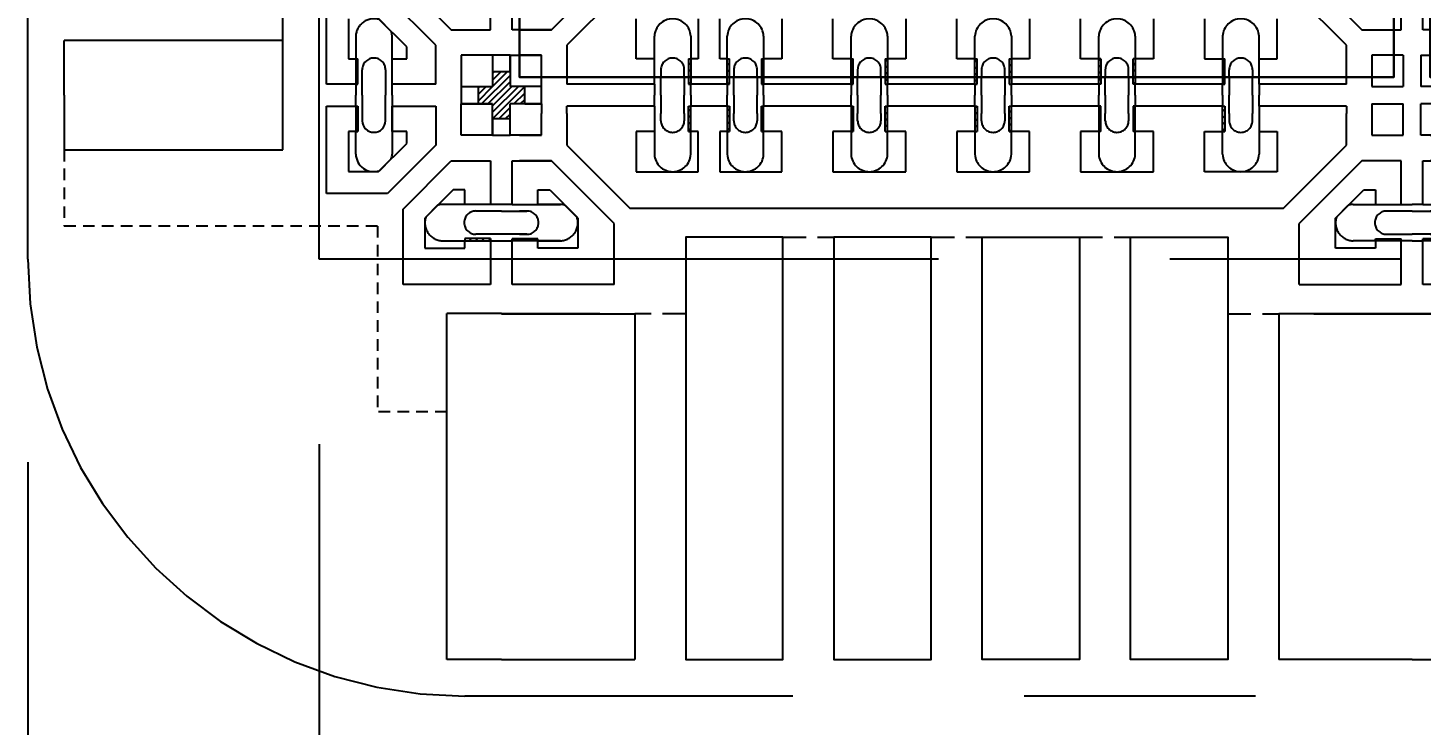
# Model space of a CAD drawing. Extents: x 98 to 785, y 191 to 514.
# Drawn here: x 151.03 to 170.16, y 259.86 to 269.44 of the extents above; entities that cross this region are included whole.
import ezdxf

# ---------------------------------------------------------------- set-up
doc = ezdxf.new("R2010")
doc.units = 0
doc.header["$LTSCALE"] = 12.7
doc.header["$MEASUREMENT"] = 0
doc.header["$PDMODE"] = 2
doc.linetypes.add('HIDDEN', pattern=[0.375, 0.25, -0.125])
doc.linetypes.add('PHANTOM', pattern=[2.5, 1.25, -0.25, 0.25, -0.25, 0.25, -0.25])
doc.layers.get('0').update_dxf_attribs({"linetype": 'CONTINUOUS'})
doc.layers.get('DEFPOINTS').update_dxf_attribs({"linetype": 'CONTINUOUS'})
for name, color, linetype in [('SH-01_DIM', 4, 'CONTINUOUS'), ('SH-01_HATCH', 10, 'CONTINUOUS'), ('SH-01_HIDDEN', 6, 'HIDDEN'), ('SH-01_MISC', 5, 'CONTINUOUS'), ('SH-01_OBJECT', 7, 'CONTINUOUS'), ('SH-01_PHANTOM', 1, 'PHANTOM')]:
    doc.layers.add(name, color=color, linetype=linetype)
doc.styles.get("Standard").update_dxf_attribs({"font": 'simplex.shx', "width": 0.82})
doc.dimstyles.new('STANDARD$0', dxfattribs={"dimtxt": 0.18, "dimasz": 0.18, "dimexe": 0.18, "dimexo": 0.0625, "dimgap": 0.09, "dimtad": 0, "dimtih": 1, "dimtoh": 1, "dimdec": 4, "dimzin": 0, "dimdsep": 46, "dimtxsty": 'STANDARD', "dimcen": 0.09, "dimadec": 0, "dimazin": 0, "dimtfac": 1, "dimtdec": 4, "dimtofl": 0, "dimtmove": 0, "dimatfit": 3, "dimfxl": 1, "dimtolj": 1, "dimtzin": 0, "dimarcsym": 0})

# ---------------------------------------------------------------- blocks, each defined once
blk = doc.blocks.new('_Open30')
at = {"color": 0, "lineweight": -2}
for p, q in [((-1, 0.2679), (0, 0)), ((0, 0), (-1, -0.2679)), ((0, 0), (-1, 0))]:
    blk.add_line(p, q, dxfattribs=at)
blk = doc.blocks.new('*D36')
at = {"layer": 'DEFPOINTS', "color": 0, "ltscale": 0.05, "transparency": 16777216}
for p in [(739.033, 268.062), (151.033, 266.014), (739.033, 224.222)]:
    blk.add_point(p, dxfattribs=at)
at = {"layer": 'SH-01_DIM', "ltscale": 0.05, "transparency": 16777216}
for p, q in [((739.033, 265.522), (739.033, 221.682)), ((151.033, 263.474), (151.033, 221.682)), ((154.208, 224.222), (438.479, 224.222)), ((735.858, 224.222), (449.758, 224.222))]:
    blk.add_line(p, q, dxfattribs=at)
at = {"layer": 'SH-01_DIM', "ltscale": 0.05, "transparency": 16777216, "xscale": 3.175000000000011, "yscale": 3.175000000000011, "zscale": 3.175000000000011, "rotation": 180}
blk.add_blockref('_Open30', (151.033, 224.222), dxfattribs=at)
at = {"layer": 'SH-01_DIM', "ltscale": 0.05, "transparency": 16777216, "xscale": 3.175000000000011, "yscale": 3.175000000000011, "zscale": 3.175000000000011}
blk.add_blockref('_Open30', (739.033, 224.222), dxfattribs=at)
at = {"layer": 'SH-01_DIM', "ltscale": 0.05, "transparency": 16777216, "insert": (444.119, 224.222), "char_height": 1.524, "attachment_point": 5}
blk.add_mtext('\\A1;MOLD AREA\\P 294.0000', dxfattribs=at)
blk = doc.blocks.new('*D45')
at = {"layer": 'DEFPOINTS', "color": 0, "ltscale": 0.05, "transparency": 16777216}
for p in [(151.033, 266.014), (145.033, 253.264), (145.033, 230.98)]:
    blk.add_point(p, dxfattribs=at)
at = {"layer": 'SH-01_DIM', "ltscale": 0.05, "transparency": 16777216}
for p, q in [((151.033, 263.474), (151.033, 228.44)), ((145.033, 250.724), (145.033, 228.44)), ((141.858, 230.98), (138.683, 230.98)), ((151.033, 230.98), (145.033, 230.98)), ((154.208, 230.98), (157.383, 230.98))]:
    blk.add_line(p, q, dxfattribs=at)
at = {"layer": 'SH-01_DIM', "ltscale": 0.05, "transparency": 16777216, "xscale": 3.175000000000011, "yscale": 3.175000000000011, "zscale": 3.175000000000011}
blk.add_blockref('_Open30', (145.033, 230.98), dxfattribs=at)
at = {"layer": 'SH-01_DIM', "ltscale": 0.05, "transparency": 16777216, "xscale": 3.175000000000011, "yscale": 3.175000000000011, "zscale": 3.175000000000011, "rotation": 180}
blk.add_blockref('_Open30', (151.033, 230.98), dxfattribs=at)
at = {"layer": 'SH-01_DIM', "ltscale": 0.05, "transparency": 16777216, "insert": (134.769, 230.98), "char_height": 1.524, "attachment_point": 5}
blk.add_mtext('\\A1; 3.0000', dxfattribs=at)
blk = doc.blocks.new('A$C18111F44')
at = {"layer": 'SH-01_HATCH', "ltscale": 0.05}
h = blk.add_hatch(dxfattribs=at)
h.set_pattern_fill('ANSI31', color=10, scale=0.25)
h.set_pattern_definition([(45, (43.277163, -6.919113), (-0.02209709, 0.02209709), [])])
h.paths.add_polyline_path([(34.3, -0.75), (34.285, -0.75), (34.285, -0.925), (34.3, -0.925)])
h.paths.add_polyline_path([(34.8, -0.75), (34.785, -0.75), (34.785, -0.925), (34.8, -0.925)])
h.paths.add_polyline_path([(34.565, -0.75), (34.55, -0.75), (34.55, -0.925), (34.565, -0.925)])
h.paths.add_polyline_path([(35.415, -0.75), (35.4, -0.75), (35.4, -0.925), (35.415, -0.925)])
h.paths.add_polyline_path([(35.65, -0.75), (35.635, -0.75), (35.635, -0.925), (35.65, -0.925)])
h.paths.add_polyline_path([(36.5, -0.7499), (36.485, -0.7499), (36.485, -0.9249), (36.5, -0.9249)])
h.paths.add_polyline_path([(36.265, -0.7499), (36.25, -0.7499), (36.25, -0.75), (36.25, -0.9249), (36.265, -0.9249)])
h.paths.add_polyline_path([(37.35, -0.7499), (37.335, -0.7499), (37.335, -0.9249), (37.35, -0.9249)])
h.paths.add_polyline_path([(37.115, -0.7499), (37.1, -0.7499), (37.1, -0.75), (37.1, -0.9249), (37.115, -0.9249)])
h.paths.add_polyline_path([(37.965, -0.75), (37.95, -0.75), (37.95, -0.925), (37.965, -0.925)])
at = {"layer": 'SH-01_HIDDEN'}
for p, q in [((34.05, -0.75), (34.05, -0.595)), ((34.3, -0.595), (34.3, -0.75)), ((34.55, -0.75), (34.55, -0.595)), ((34.8, -0.595), (34.8, -0.75)), ((35.4, -0.75), (35.4, -0.595)), ((35.65, -0.595), (35.65, -0.75)), ((36.25, -0.75), (36.25, -0.595)), ((36.5, -0.595), (36.5, -0.75)), ((37.1, -0.75), (37.1, -0.595)), ((37.35, -0.595), (37.35, -0.75)), ((37.95, -0.595), (37.95, -0.75)), ((38.2, -0.75), (38.2, -0.595)), ((34.095, -0.825), (34.095, -0.875)), ((34.255, -0.875), (34.255, -0.825)), ((34.595, -0.825), (34.595, -0.875)), ((34.755, -0.875), (34.755, -0.825)), ((35.445, -0.825), (35.445, -0.875)), ((35.605, -0.875), (35.605, -0.825)), ((36.295, -0.825), (36.295, -0.875)), ((36.455, -0.875), (36.455, -0.825)), ((37.145, -0.825), (37.145, -0.875)), ((37.305, -0.875), (37.305, -0.825)), ((37.995, -0.875), (37.995, -0.825)), ((38.155, -0.825), (38.155, -0.875)), ((34.05, -0.925), (34.05, -1)), ((34.095, -1), (34.095, -0.875)), ((34.255, -0.875), (34.255, -1)), ((34.3, -1), (34.3, -0.925)), ((34.55, -0.925), (34.55, -1)), ((34.595, -1), (34.595, -0.875)), ((34.755, -0.875), (34.755, -1)), ((34.8, -1), (34.8, -0.925)), ((35.4, -0.925), (35.4, -1)), ((35.445, -1), (35.445, -0.875)), ((35.605, -0.875), (35.605, -1)), ((35.65, -1), (35.65, -0.925)), ((36.25, -0.9249), (36.25, -1)), ((36.295, -1), (36.295, -0.875)), ((36.455, -0.875), (36.455, -1)), ((36.5, -1), (36.5, -0.9249)), ((37.1, -0.9249), (37.1, -1)), ((37.145, -1), (37.145, -0.875)), ((37.305, -0.875), (37.305, -1)), ((37.35, -1), (37.35, -0.9249)), ((37.95, -1), (37.95, -0.925)), ((37.995, -0.875), (37.995, -1)), ((38.155, -1), (38.155, -0.875)), ((38.2, -0.925), (38.2, -1))]:
    blk.add_line(p, q, dxfattribs=at)
for centre, radius, start, end in [((34.175, -0.6001), 0.1251, 2.33828, 177.66172), ((34.675, -0.6001), 0.1251, 2.33828, 177.66172), ((35.525, -0.6001), 0.1251, 2.33828, 177.66172), ((36.375, -0.6001), 0.1251, 2.33828, 177.66172), ((37.225, -0.6001), 0.1251, 2.33828, 177.66172), ((38.075, -0.6001), 0.1251, 2.33828, 177.66172), ((34.175, -0.825), 0.08, 0, 180), ((34.675, -0.825), 0.08, 0, 180), ((35.525, -0.825), 0.08, 0, 180), ((36.375, -0.825), 0.08, 0, 180), ((37.225, -0.825), 0.08, 0, 180), ((38.075, -0.825), 0.08, 0, 180)]:
    blk.add_arc(centre, radius, start, end, dxfattribs=at)
at = {"layer": 'SH-01_MISC'}
for p, q in [((33.125, 4.125), (33.125, -0.875)), ((39.125, -0.875), (39.125, 4.125)), ((33.125, -0.875), (39.125, -0.875))]:
    blk.add_line(p, q, dxfattribs=at)
at = {"layer": 'SH-01_OBJECT'}
for p, q in [((33.3439, -0.55), (33.775, -0.1189)), ((38.475, -0.1189), (38.9061, -0.55)), ((33.075, -0.55), (33.075, -0.25)), ((33.8811, -0.225), (33.45, -0.6561)), ((38.8, -0.6561), (38.3689, -0.225)), ((39.175, -0.55), (39.175, -0.25)), ((33.925, -0.75), (33.925, -0.475)), ((34.35, -0.475), (34.35, -0.75)), ((34.5, -0.75), (34.5, -0.475)), ((34.925, -0.475), (34.925, -0.75)), ((35.275, -0.75), (35.275, -0.475)), ((35.775, -0.475), (35.775, -0.75)), ((36.125, -0.75), (36.125, -0.475)), ((36.625, -0.475), (36.625, -0.75)), ((36.975, -0.75), (36.975, -0.475)), ((37.475, -0.475), (37.475, -0.75)), ((37.825, -0.475), (37.825, -0.75)), ((38.325, -0.75), (38.325, -0.475)), ((33.3439, -0.55), (33.075, -0.55)), ((33.125, -0.55), (33.3439, -0.55)), ((38.9061, -0.55), (39.175, -0.55)), ((33.45, -0.6561), (33.45, -0.875)), ((38.8, -0.875), (38.8, -0.6561)), ((33.06, -0.725), (33.275, -0.725)), ((33.06, -0.725), (33.06, -0.94)), ((33.275, -0.725), (33.125, -0.725)), ((33.275, -0.875), (33.275, -0.725)), ((34.05, -0.75), (33.925, -0.75)), ((34.05, -0.925), (34.05, -0.75)), ((34.285, -0.75), (34.285, -0.925)), ((34.35, -0.75), (34.3, -0.75)), ((34.3, -0.75), (34.3, -0.925)), ((34.55, -0.75), (34.5, -0.75)), ((34.55, -0.925), (34.55, -0.75)), ((34.565, -0.925), (34.565, -0.75)), ((34.785, -0.75), (34.785, -0.925)), ((34.925, -0.75), (34.8, -0.75)), ((34.8, -0.75), (34.8, -0.925)), ((35.4, -0.75), (35.275, -0.75)), ((35.4, -0.925), (35.4, -0.75)), ((35.415, -0.925), (35.415, -0.75)), ((35.635, -0.75), (35.635, -0.925)), ((35.775, -0.75), (35.65, -0.75)), ((35.65, -0.75), (35.65, -0.925)), ((36.25, -0.75), (36.125, -0.75)), ((36.25, -0.925), (36.25, -0.75)), ((36.265, -0.9249), (36.265, -0.7499)), ((36.485, -0.7499), (36.485, -0.9249)), ((36.625, -0.75), (36.5, -0.75)), ((36.5, -0.75), (36.5, -0.925)), ((37.1, -0.75), (36.975, -0.75)), ((37.1, -0.925), (37.1, -0.75)), ((37.115, -0.7499), (37.115, -0.9249)), ((37.335, -0.9249), (37.335, -0.7499)), ((37.475, -0.75), (37.35, -0.75)), ((37.35, -0.75), (37.35, -0.925)), ((37.825, -0.75), (37.95, -0.75)), ((37.95, -0.75), (37.95, -0.925)), ((37.965, -0.925), (37.965, -0.75)), ((38.2, -0.925), (38.2, -0.75)), ((38.2, -0.75), (38.325, -0.75)), ((39.19, -0.725), (38.975, -0.725)), ((38.975, -0.725), (38.975, -0.94)), ((39.19, -0.725), (39.19, -0.94)), ((33.275, -0.94), (33.06, -0.94)), ((33.275, -0.925), (33.275, -0.875)), ((33.275, -0.94), (33.275, -0.925)), ((33.45, -0.875), (33.45, -0.925)), ((34.05, -0.925), (33.45, -0.925)), ((34.55, -0.925), (34.3, -0.925)), ((35.4, -0.925), (34.8, -0.925)), ((36.25, -0.925), (35.65, -0.925)), ((37.1, -0.925), (36.5, -0.925)), ((37.95, -0.925), (37.35, -0.925)), ((38.8, -0.925), (38.2, -0.925)), ((38.8, -0.925), (38.8, -0.875)), ((38.975, -0.94), (39.19, -0.94))]:
    blk.add_line(p, q, dxfattribs=at)
at = {"layer": 'SH-01_OBJECT', "ltscale": 0.05}
for p, q in [((34.285, -0.75), (34.3, -0.75)), ((34.55, -0.75), (34.565, -0.75)), ((34.785, -0.75), (34.8, -0.75)), ((35.4, -0.75), (35.415, -0.75)), ((35.635, -0.75), (35.65, -0.75)), ((36.25, -0.7499), (36.265, -0.7499)), ((36.485, -0.7499), (36.5, -0.7499)), ((37.115, -0.7499), (37.1, -0.7499)), ((37.35, -0.7499), (37.335, -0.7499)), ((37.95, -0.75), (37.965, -0.75)), ((34.285, -0.925), (34.3, -0.925)), ((34.55, -0.925), (34.565, -0.925)), ((34.785, -0.925), (34.8, -0.925)), ((35.4, -0.925), (35.415, -0.925)), ((35.635, -0.925), (35.65, -0.925)), ((36.25, -0.9249), (36.265, -0.9249)), ((36.485, -0.9249), (36.5, -0.9249)), ((37.115, -0.9249), (37.1, -0.9249)), ((37.35, -0.9249), (37.335, -0.9249)), ((37.95, -0.925), (37.965, -0.925))]:
    blk.add_line(p, q, dxfattribs=at)
blk = doc.blocks.new('A$C090B6B89')
at = {"layer": 'SH-01_HATCH', "ltscale": 0.05}
h = blk.add_hatch(dxfattribs=at)
h.set_pattern_fill('ANSI31', color=10, scale=0.25)
h.paths.add_polyline_path([(11.6327, 0.0473), (11.6177, 0.0473), (11.6177, -0.1277), (11.6327, -0.1277)])
h.paths.add_polyline_path([(11.6327, 4.9723), (11.6177, 4.9723), (11.6177, 4.7973), (11.6327, 4.7973)])
at = {"layer": 'SH-01_HIDDEN', "ltscale": 0.05}
blk.add_line((11.1177, 0.1723), (11.1177, 0.6723), dxfattribs=at)
at = {"layer": 'SH-01_HIDDEN'}
for p, q in [((11.862, 0.2347), (11.7803, 0.3165)), ((11.6177, 0.2023), (11.6177, -0.2027)), ((11.8677, -0.2027), (11.8677, 0.2023)), ((11.6627, -0.2027), (11.6627, -0.0277)), ((11.8227, -0.0277), (11.8227, -0.2027))]:
    blk.add_line(p, q, dxfattribs=at)
for centre, radius, start, end in [((11.7427, 0.1971), 0.1251, 72.51921, 177.66172), ((11.7427, 0.1971), 0.1251, 2.33828, 17.48079), ((11.7427, -0.0277), 0.08, 0, 180)]:
    blk.add_arc(centre, radius, start, end, dxfattribs=at)
at = {"layer": 'SH-01_OBJECT'}
for p, q in [((11.8427, 0.6783), (12.2737, 0.2473)), ((12.5427, 0.2473), (12.5427, 0.5473)), ((11.4177, -0.1277), (11.4177, 0.4723)), ((12.1677, 0.1412), (11.8366, 0.4723)), ((11.5677, 0.3223), (11.5677, 0.0473)), ((11.9677, 0.1291), (11.7745, 0.3223)), ((12.2737, 0.2473), (12.5427, 0.2473)), ((11.9677, 0.0473), (11.9677, 0.1291)), ((12.1677, -0.0777), (12.1677, 0.1412)), ((11.5677, 0.0473), (11.6177, 0.0473)), ((11.6177, 0.0473), (11.6177, -0.1277)), ((11.6327, -0.1277), (11.6327, 0.0473)), ((11.8677, -0.1277), (11.8677, 0.0473)), ((11.8677, 0.0473), (11.9677, 0.0473)), ((12.5577, 0.0723), (12.3427, 0.0723)), ((12.3427, 0.0723), (12.3427, -0.1427)), ((12.5577, 0.0723), (12.5577, -0.1427)), ((12.1677, -0.1277), (12.1677, -0.0777)), ((12.3427, -0.1427), (12.5577, -0.1427))]:
    blk.add_line(p, q, dxfattribs=at)
at = {"layer": 'SH-01_OBJECT', "ltscale": 0.05}
for p, q in [((9.6177, -0.2027), (9.6177, 0.1723)), ((11.1177, 0.1723), (9.6177, 0.1723)), ((11.1177, -0.2027), (11.1177, 0.1723)), ((11.6177, 0.0473), (11.6327, 0.0473)), ((11.6177, -0.1277), (11.4177, -0.1277)), ((11.5327, -0.1277), (11.4527, -0.1277)), ((11.6177, -0.1277), (11.6327, -0.1277)), ((11.9527, -0.1277), (11.8677, -0.1277)), ((12.1677, -0.1277), (11.9527, -0.1277))]:
    blk.add_line(p, q, dxfattribs=at)
blk = doc.blocks.new('A$C548803C5')
at = {"layer": 'SH-01_MISC', "ltscale": 0.05}
blk.add_lwpolyline([(-2, 3.5), (4, 3.5), (4, -1.5), (-2, -1.5)], close=True, dxfattribs=at)
blk = doc.blocks.new('A$C4C6C51ED')
at = {"layer": 'SH-01_HATCH', "ltscale": 0.05}
h = blk.add_hatch(dxfattribs=at)
h.set_pattern_fill('ANSI31', color=10, scale=0.25)
h.set_pattern_definition([(45, (33.0558, -7.33538), (-0.02209709, 0.02209709), [])])
h.paths.add_polyline_path([(24.0786, 3.5837), (24.0636, 3.5837), (24.0636, 3.7587), (24.0786, 3.7587)])
h.paths.add_polyline_path([(24.5786, 3.5837), (24.5636, 3.5837), (24.5636, 3.7587), (24.5786, 3.7587)])
h.paths.add_polyline_path([(24.3436, 3.5837), (24.3286, 3.5837), (24.3286, 3.7587), (24.3436, 3.7587)])
h.paths.add_polyline_path([(25.1936, 3.5837), (25.1786, 3.5837), (25.1786, 3.7587), (25.1936, 3.7587)])
h.paths.add_polyline_path([(25.4286, 3.5837), (25.4136, 3.5837), (25.4136, 3.7587), (25.4286, 3.7587)])
h.paths.add_polyline_path([(26.2786, 3.5837), (26.2636, 3.5837), (26.2636, 3.7587), (26.2786, 3.7587)])
h.paths.add_polyline_path([(26.0436, 3.5837), (26.0286, 3.5837), (26.0286, 3.5837), (26.0286, 3.7587), (26.0436, 3.7587)])
h.paths.add_polyline_path([(27.1286, 3.5837), (27.1136, 3.5837), (27.1136, 3.7587), (27.1286, 3.7587)])
h.paths.add_polyline_path([(26.8936, 3.5837), (26.8786, 3.5837), (26.8786, 3.5837), (26.8786, 3.7587), (26.8936, 3.7587)])
h.paths.add_polyline_path([(27.7436, 3.5837), (27.7286, 3.5837), (27.7286, 3.7587), (27.7436, 3.7587)])
h = blk.add_hatch(dxfattribs=at)
h.set_pattern_fill('ANSI31', color=10, scale=0.25)
h.paths.add_polyline_path([(23.0286, 2.8487), (22.8536, 2.8487), (22.8536, 2.8337), (23.0286, 2.8337)])
h.paths.add_polyline_path([(28.9536, 2.8487), (28.7786, 2.8487), (28.7786, 2.8337), (28.9536, 2.8337)])
at = {"layer": 'SH-01_HIDDEN'}
for p, q in [((23.8286, 3.7587), (23.8286, 3.8337)), ((23.8736, 3.8337), (23.8736, 3.7087)), ((24.0336, 3.7087), (24.0336, 3.8337)), ((24.0786, 3.8337), (24.0786, 3.7587)), ((24.3286, 3.7587), (24.3286, 3.8337)), ((24.3736, 3.8337), (24.3736, 3.7087)), ((24.5336, 3.7087), (24.5336, 3.8337)), ((24.5786, 3.8337), (24.5786, 3.7587)), ((25.1786, 3.7587), (25.1786, 3.8337)), ((25.2236, 3.8337), (25.2236, 3.7087)), ((25.3836, 3.7087), (25.3836, 3.8337)), ((25.4286, 3.8337), (25.4286, 3.7587)), ((26.0286, 3.7587), (26.0286, 3.8337)), ((26.0736, 3.8337), (26.0736, 3.7087)), ((26.2336, 3.7087), (26.2336, 3.8337)), ((26.2786, 3.8337), (26.2786, 3.7587)), ((26.8786, 3.7587), (26.8786, 3.8337)), ((26.9236, 3.8337), (26.9236, 3.7087)), ((27.0836, 3.7087), (27.0836, 3.8337)), ((27.1286, 3.8337), (27.1286, 3.7587)), ((27.7286, 3.8337), (27.7286, 3.7587)), ((27.7736, 3.7087), (27.7736, 3.8337)), ((27.9336, 3.8337), (27.9336, 3.7087)), ((27.9786, 3.7587), (27.9786, 3.8337)), ((23.8736, 3.6587), (23.8736, 3.7087)), ((24.0336, 3.7087), (24.0336, 3.6587)), ((24.3736, 3.6587), (24.3736, 3.7087)), ((24.5336, 3.7087), (24.5336, 3.6587)), ((25.2236, 3.6587), (25.2236, 3.7087)), ((25.3836, 3.7087), (25.3836, 3.6587)), ((26.0736, 3.6587), (26.0736, 3.7087)), ((26.2336, 3.7087), (26.2336, 3.6587)), ((26.9236, 3.6587), (26.9236, 3.7087)), ((27.0836, 3.7087), (27.0836, 3.6587)), ((27.7736, 3.7087), (27.7736, 3.6587)), ((27.9336, 3.6587), (27.9336, 3.7087)), ((23.8286, 3.5837), (23.8286, 3.4287)), ((24.0786, 3.4287), (24.0786, 3.5837)), ((24.3286, 3.5837), (24.3286, 3.4287)), ((24.5786, 3.4287), (24.5786, 3.5837)), ((25.1786, 3.5837), (25.1786, 3.4287)), ((25.4286, 3.4287), (25.4286, 3.5837)), ((26.0286, 3.5837), (26.0286, 3.4287)), ((26.2786, 3.4287), (26.2786, 3.5837)), ((26.8786, 3.5837), (26.8786, 3.4287)), ((27.1286, 3.4287), (27.1286, 3.5837)), ((27.7286, 3.4287), (27.7286, 3.5837)), ((27.9786, 3.5837), (27.9786, 3.4287)), ((22.8536, 3.0837), (22.7786, 3.0837)), ((23.0286, 3.0837), (23.1836, 3.0837)), ((23.1836, 3.0837), (23.0286, 3.0837)), ((23.2161, 3.0781), (23.2979, 2.9963)), ((28.5094, 2.9963), (28.5912, 3.0781)), ((28.6236, 3.0837), (28.7786, 3.0837)), ((28.9536, 3.0837), (29.0286, 3.0837)), ((22.7786, 3.0387), (22.9536, 3.0387)), ((22.9536, 3.0387), (22.9036, 3.0387)), ((29.0286, 3.0387), (28.8536, 3.0387)), ((22.9536, 2.8787), (22.7786, 2.8787)), ((22.9036, 2.8787), (22.9536, 2.8787)), ((28.8536, 2.8787), (29.0286, 2.8787)), ((22.7786, 2.8337), (22.8536, 2.8337)), ((23.1836, 2.8337), (23.0286, 2.8337)), ((23.0286, 2.8337), (23.1836, 2.8337)), ((28.7786, 2.8337), (28.6236, 2.8337)), ((29.0286, 2.8337), (28.9536, 2.8337))]:
    blk.add_line(p, q, dxfattribs=at)
at = {"layer": 'SH-01_HIDDEN', "ltscale": 0.05}
for p, q in [((24.7111, 2.8587), (25.0611, 2.8587)), ((25.7286, 2.8587), (26.0786, 2.8587)), ((26.7461, 2.8587), (27.0961, 2.8587)), ((22.9286, 2.3337), (22.7786, 2.3337)), ((24.0436, 2.3337), (23.6936, 2.3337)), ((27.7636, 2.3337), (28.1136, 2.3337)), ((28.8786, 2.3337), (29.0286, 2.3337))]:
    blk.add_line(p, q, dxfattribs=at)
at = {"layer": 'SH-01_HIDDEN'}
for centre, radius, start, end in [((23.9536, 3.6587), 0.08, 180, 0), ((24.4536, 3.6587), 0.08, 180, 0), ((25.3036, 3.6587), 0.08, 180, 0), ((26.1536, 3.6587), 0.08, 180, 0), ((27.0036, 3.6587), 0.08, 180, 0), ((27.8536, 3.6587), 0.08, 180, 0), ((23.9536, 3.4338), 0.1251, 182.33828, 357.66172), ((24.4536, 3.4338), 0.1251, 182.33828, 357.66172), ((25.3036, 3.4338), 0.1251, 182.33828, 357.66172), ((26.1536, 3.4338), 0.1251, 182.33828, 357.66172), ((27.0036, 3.4338), 0.1251, 182.33828, 357.66172), ((27.8536, 3.4338), 0.1251, 182.33828, 357.66172), ((23.1786, 2.9593), 0.1245, 72.47153, 87.68368), ((28.6287, 2.9593), 0.1245, 92.30964, 107.52916), ((22.9536, 2.9587), 0.08, 270, 90), ((23.1785, 2.9587), 0.1251, 272.3376, 17.48275), ((28.6287, 2.9587), 0.1251, 162.51941, 267.66496), ((28.8536, 2.9587), 0.08, 90, 270)]:
    blk.add_arc(centre, radius, start, end, dxfattribs=at)
at = {"layer": 'SH-01_OBJECT'}
for p, q in [((22.8386, 3.5587), (22.8386, 3.7737)), ((23.0536, 3.7737), (22.8386, 3.7737)), ((23.0536, 3.7737), (23.0536, 3.7587)), ((23.0536, 3.7587), (23.0536, 3.7087)), ((23.2286, 3.7087), (23.2286, 3.7587)), ((23.8286, 3.7587), (23.2286, 3.7587)), ((23.8286, 3.7587), (23.8286, 3.5837)), ((24.0636, 3.5837), (24.0636, 3.7587)), ((24.0786, 3.5837), (24.0786, 3.7587)), ((24.3286, 3.7587), (24.0786, 3.7587)), ((24.3286, 3.7587), (24.3286, 3.5837)), ((24.3436, 3.7587), (24.3436, 3.5837)), ((24.5636, 3.5837), (24.5636, 3.7587)), ((24.5786, 3.5837), (24.5786, 3.7587)), ((25.1786, 3.7587), (24.5786, 3.7587)), ((25.1786, 3.7587), (25.1786, 3.5837)), ((25.1936, 3.7587), (25.1936, 3.5837)), ((25.4136, 3.5837), (25.4136, 3.7587)), ((25.4286, 3.5837), (25.4286, 3.7587)), ((26.0286, 3.7587), (25.4286, 3.7587)), ((26.0286, 3.7587), (26.0286, 3.5837)), ((26.0436, 3.7587), (26.0436, 3.5837)), ((26.2636, 3.5837), (26.2636, 3.7587)), ((26.2786, 3.5837), (26.2786, 3.7587)), ((26.8786, 3.7587), (26.2786, 3.7587)), ((26.8786, 3.7587), (26.8786, 3.5837)), ((26.8936, 3.5837), (26.8936, 3.7587)), ((27.1136, 3.7587), (27.1136, 3.5837)), ((27.1286, 3.5837), (27.1286, 3.7587)), ((27.7286, 3.7587), (27.1286, 3.7587)), ((27.7286, 3.5837), (27.7286, 3.7587)), ((27.7436, 3.7587), (27.7436, 3.5837)), ((28.5786, 3.7587), (27.9786, 3.7587)), ((27.9786, 3.7587), (27.9786, 3.5837)), ((28.5786, 3.7587), (28.5786, 3.7087)), ((28.7536, 3.7737), (28.7536, 3.5587)), ((28.7536, 3.7737), (28.9686, 3.7737)), ((28.9686, 3.5587), (28.9686, 3.7737)), ((23.0536, 3.5587), (23.0536, 3.7087)), ((23.2286, 3.7087), (23.2286, 3.4898)), ((23.8286, 3.7087), (23.8286, 3.5837)), ((24.0786, 3.5837), (24.0786, 3.7087)), ((24.3286, 3.7087), (24.3286, 3.5837)), ((24.5786, 3.5837), (24.5786, 3.7087)), ((25.1786, 3.7087), (25.1786, 3.5837)), ((25.4286, 3.5837), (25.4286, 3.7087)), ((26.0286, 3.7087), (26.0286, 3.5837)), ((26.2786, 3.5837), (26.2786, 3.7087)), ((26.8786, 3.7087), (26.8786, 3.5837)), ((27.1286, 3.5837), (27.1286, 3.7087)), ((27.9786, 3.7087), (27.9786, 3.5837)), ((28.5786, 3.4898), (28.5786, 3.7087)), ((23.0536, 3.5587), (22.8386, 3.5587)), ((22.9036, 3.5587), (23.0536, 3.5587)), ((23.8286, 3.5837), (23.7036, 3.5837)), ((23.7036, 3.5837), (23.7036, 3.3087)), ((24.1286, 3.5837), (24.0786, 3.5837)), ((24.1286, 3.3087), (24.1286, 3.5837)), ((24.3286, 3.5837), (24.2786, 3.5837)), ((24.2786, 3.5837), (24.2786, 3.3087)), ((24.7036, 3.5837), (24.5786, 3.5837)), ((24.7036, 3.3087), (24.7036, 3.5837)), ((25.1786, 3.5837), (25.0536, 3.5837)), ((25.0536, 3.5837), (25.0536, 3.3087)), ((25.5536, 3.5837), (25.4286, 3.5837)), ((25.5536, 3.3087), (25.5536, 3.5837)), ((26.0286, 3.5837), (25.9036, 3.5837)), ((25.9036, 3.5837), (25.9036, 3.3087)), ((26.4036, 3.5837), (26.2786, 3.5837)), ((26.4036, 3.3087), (26.4036, 3.5837)), ((26.8786, 3.5837), (26.7536, 3.5837)), ((26.7536, 3.5837), (26.7536, 3.3087)), ((27.2536, 3.5837), (27.1286, 3.5837)), ((27.2536, 3.3087), (27.2536, 3.5837)), ((27.6036, 3.5837), (27.7286, 3.5837)), ((27.6036, 3.3087), (27.6036, 3.5837)), ((27.9786, 3.5837), (28.1036, 3.5837)), ((28.1036, 3.5837), (28.1036, 3.3087)), ((28.7536, 3.5587), (28.9686, 3.5587)), ((23.2286, 3.4898), (23.6597, 3.0587)), ((28.1476, 3.0587), (28.5786, 3.4898)), ((22.8536, 3.3837), (23.1226, 3.3837)), ((22.8536, 3.0837), (22.8536, 3.3837)), ((23.1226, 3.3837), (22.9036, 3.3837)), ((23.5536, 2.9527), (23.1226, 3.3837)), ((28.6847, 3.3837), (28.2536, 2.9527)), ((28.9536, 3.3837), (28.6847, 3.3837)), ((28.9536, 3.0837), (28.9536, 3.3837)), ((23.7036, 3.3087), (24.1286, 3.3087)), ((24.2786, 3.3087), (24.7036, 3.3087)), ((25.0536, 3.3087), (25.5536, 3.3087)), ((25.9036, 3.3087), (26.4036, 3.3087)), ((26.7536, 3.3087), (27.2536, 3.3087)), ((28.1036, 3.3087), (27.6036, 3.3087)), ((23.0286, 3.0837), (23.0286, 3.1837)), ((23.0286, 3.1837), (23.1104, 3.1837)), ((23.1104, 3.1837), (23.3036, 2.9905)), ((28.5036, 2.9905), (28.6968, 3.1837)), ((28.6968, 3.1837), (28.7786, 3.1837)), ((28.7786, 3.1837), (28.7786, 3.0837)), ((22.8536, 3.0837), (23.0286, 3.0837)), ((28.7786, 3.0837), (28.9536, 3.0837)), ((23.3036, 2.9905), (23.3036, 2.7837)), ((23.6597, 3.0587), (28.1476, 3.0587)), ((28.5036, 2.7837), (28.5036, 2.9905)), ((23.5536, 2.5337), (23.5536, 2.9527)), ((28.2536, 2.5337), (28.2536, 2.9527)), ((23.0286, 2.8487), (22.8536, 2.8487)), ((22.8536, 2.5337), (22.8536, 2.8337)), ((23.0286, 2.8337), (22.8536, 2.8337)), ((23.0286, 2.7837), (23.0286, 2.8337)), ((23.3036, 2.7837), (23.0286, 2.7837)), ((28.7786, 2.7837), (28.5036, 2.7837)), ((28.7786, 2.8487), (28.9536, 2.8487)), ((28.9536, 2.8337), (28.7786, 2.8337)), ((28.7786, 2.8337), (28.7786, 2.7837)), ((28.9536, 2.5337), (28.9536, 2.8337)), ((23.5536, 2.5337), (22.8536, 2.5337)), ((28.2536, 2.5337), (28.9536, 2.5337)), ((23.4536, 2.3337), (22.7786, 2.3337)), ((28.3536, 2.3337), (29.0286, 2.3337)), ((22.7786, -0.0413), (23.6936, -0.0413)), ((29.0286, -0.0413), (28.1136, -0.0413))]:
    blk.add_line(p, q, dxfattribs=at)
at = {"layer": 'SH-01_OBJECT', "ltscale": 0.05}
for p, q in [((24.0636, 3.7587), (24.0786, 3.7587)), ((24.3286, 3.7587), (24.3436, 3.7587)), ((24.5636, 3.7587), (24.5786, 3.7587)), ((25.1786, 3.7587), (25.1936, 3.7587)), ((25.4136, 3.7587), (25.4286, 3.7587)), ((26.0286, 3.7587), (26.0436, 3.7587)), ((26.2636, 3.7587), (26.2786, 3.7587)), ((26.8936, 3.7587), (26.8786, 3.7587)), ((27.1286, 3.7587), (27.1136, 3.7587)), ((27.7286, 3.7587), (27.7436, 3.7587)), ((24.0636, 3.5837), (24.0786, 3.5837)), ((24.3286, 3.5837), (24.3436, 3.5837)), ((24.5636, 3.5837), (24.5786, 3.5837)), ((25.1786, 3.5837), (25.1936, 3.5837)), ((25.4136, 3.5837), (25.4286, 3.5837)), ((26.0286, 3.5837), (26.0436, 3.5837)), ((26.2636, 3.5837), (26.2786, 3.5837)), ((26.8936, 3.5837), (26.8786, 3.5837)), ((27.1286, 3.5837), (27.1136, 3.5837)), ((27.7286, 3.5837), (27.7436, 3.5837)), ((22.8536, 2.8337), (22.8536, 2.8487)), ((23.0286, 2.8337), (23.0286, 2.8487)), ((28.7786, 2.8337), (28.7786, 2.8487)), ((28.9536, 2.8337), (28.9536, 2.8487)), ((22.7786, 2.3337), (23.6936, 2.3337)), ((23.6936, 2.3337), (23.6936, -0.0413)), ((28.1136, 2.3337), (28.1136, -0.0413)), ((29.0286, 2.3337), (28.1136, 2.3337))]:
    blk.add_line(p, q, dxfattribs=at)
for points in [[(24.7111, 2.8587), (24.0436, 2.8587), (24.0436, -0.0413), (24.7111, -0.0413)], [(25.7286, 2.8587), (25.0611, 2.8587), (25.0611, -0.0413), (25.7286, -0.0413)], [(26.0786, 2.8587), (26.7461, 2.8587), (26.7461, -0.0413), (26.0786, -0.0413)], [(27.0961, 2.8587), (27.7636, 2.8587), (27.7636, -0.0413), (27.0961, -0.0413)]]:
    blk.add_lwpolyline(points, close=True, dxfattribs=at)
blk = doc.blocks.new('*D73')
at = {"layer": 'DEFPOINTS', "color": 0, "ltscale": 0.05, "transparency": 16777216}
for p in [(155.033, 266.264), (735.033, 266.264), (735.033, 236.483)]:
    blk.add_point(p, dxfattribs=at)
at = {"layer": 'SH-01_DIM', "ltscale": 0.05, "transparency": 16777216}
for p, q in [((155.033, 263.724), (155.033, 233.943)), ((735.033, 263.724), (735.033, 233.943)), ((158.208, 236.483), (433.353, 236.483)), ((731.858, 236.483), (456.713, 236.483))]:
    blk.add_line(p, q, dxfattribs=at)
at = {"layer": 'SH-01_DIM', "ltscale": 0.05, "transparency": 16777216, "xscale": 3.175000000000011, "yscale": 3.175000000000011, "zscale": 3.175000000000011, "rotation": 180}
blk.add_blockref('_Open30', (155.033, 236.483), dxfattribs=at)
at = {"layer": 'SH-01_DIM', "ltscale": 0.05, "transparency": 16777216, "xscale": 3.175000000000011, "yscale": 3.175000000000011, "zscale": 3.175000000000011}
blk.add_blockref('_Open30', (735.033, 236.483), dxfattribs=at)
at = {"layer": 'SH-01_DIM', "ltscale": 0.05, "transparency": 16777216, "insert": (445.033, 236.483), "char_height": 1.524, "attachment_point": 5}
blk.add_mtext('\\A1;SAW SINGULATION AREA\\P 290.0000', dxfattribs=at)
blk = doc.blocks.new('A$C162878C5')
at = {"layer": 'SH-01_HATCH', "ltscale": 0.05}
h = blk.add_hatch(dxfattribs=at)
h.set_pattern_fill('ANSI31', color=10, scale=0.5)
h.paths.add_polyline_path([(-1.579, 1.915), (-1.549, 1.915), (-1.549, 2.265), (-1.579, 2.265)])
h = blk.add_hatch(dxfattribs=at)
h.set_pattern_fill('ANSI31', color=10, scale=0.5)
h.paths.add_polyline_path([(0.271, 0.415), (-0.079, 0.415), (-0.079, 0.445), (0.271, 0.445)])
at = {"layer": 'SH-01_HIDDEN', "linetype": 'Continuous', "ltscale": 0.05}
for p, q in [((-1.579, 2.265), (-1.579, 2.415)), ((-1.489, 2.415), (-1.489, 2.065)), ((-1.169, 2.065), (-1.169, 2.415)), ((-1.079, 2.415), (-1.079, 1.605)), ((-1.579, 1.605), (-1.579, 1.915)), ((-1.09, 1.54), (-1.254, 1.376))]:
    blk.add_line(p, q, dxfattribs=at)
at = {"layer": 'SH-01_HIDDEN', "ltscale": 0.05}
for p, q in [((-5.579, 1.665), (-5.579, 0.618)), ((-1.281, 0.618), (-5.579, 0.618)), ((-1.281, 0.618), (-1.281, -1.932)), ((-0.329, -1.932), (-1.281, -1.932))]:
    blk.add_line(p, q, dxfattribs=at)
at = {"layer": 'SH-01_HIDDEN'}
for p, q in [((-0.454, 0.903), (-0.617, 0.74)), ((-0.079, 0.915), (-0.389, 0.915)), ((0.071, 0.825), (0.421, 0.825)), ((0.421, 0.915), (0.271, 0.915)), ((-0.389, 0.415), (-0.079, 0.415)), ((0.421, 0.505), (0.071, 0.505)), ((0.271, 0.415), (0.421, 0.415))]:
    blk.add_line(p, q, dxfattribs=at)
at = {"layer": 'SH-01_HIDDEN', "linetype": 'Continuous', "ltscale": 0.05}
for centre, radius, start, end in [((-1.329, 2.065), 0.16, 180, 0), ((-1.329, 1.615), 0.25, 182.3383, 287.4808), ((-1.329, 1.615), 0.25, 342.5192, 357.6617)]:
    blk.add_arc(centre, radius, start, end, dxfattribs=at)
at = {"layer": 'SH-01_HIDDEN'}
for centre, radius, start, end in [((-0.379, 0.665), 0.25, 92.3383, 107.4808), ((0.071, 0.665), 0.16, 90, 270), ((-0.379, 0.665), 0.25, 162.5192, 267.6617)]:
    blk.add_arc(centre, radius, start, end, dxfattribs=at)
at = {"layer": 'SH-01_OBJECT', "ltscale": 0.05}
for p, q in [((-5.579, 2.415), (-5.579, 1.665)), ((-2.579, 1.665), (-2.579, 2.415)), ((-1.979, 2.265), (-1.579, 2.265)), ((-1.909, 2.265), (-1.749, 2.265)), ((-1.579, 2.265), (-1.549, 2.265)), ((-1.079, 2.265), (-0.909, 2.265)), ((-0.909, 2.265), (-0.479, 2.265)), ((-1.579, 1.915), (-1.549, 1.915)), ((-5.579, 1.665), (-2.579, 1.665)), ((0.271, 1.515), (0.271, 1.085)), ((0.271, 1.085), (0.271, 0.915)), ((-0.079, 0.445), (-0.079, 0.415)), ((0.271, 0.445), (0.271, 0.415)), ((0.271, 0.415), (0.271, -0.185)), ((0.271, 0.245), (0.271, 0.085)), ((-0.329, -5.335), (-0.329, -0.585)), ((0.421, -0.585), (-0.329, -0.585)), ((0.421, -5.335), (-0.329, -5.335))]:
    blk.add_line(p, q, dxfattribs=at)
at = {"layer": 'SH-01_OBJECT'}
for p, q in [((-1.979, 1.065), (-1.979, 2.265)), ((-1.579, 2.265), (-1.579, 1.915)), ((-1.549, 2.265), (-1.549, 1.915)), ((-1.079, 1.915), (-1.079, 2.265)), ((-0.479, 2.265), (-0.479, 1.727)), ((-0.129, 1.865), (-0.129, 2.295)), ((0.301, 2.295), (-0.129, 2.295)), ((0.301, 1.865), (0.301, 2.295)), ((-1.679, 1.915), (-1.679, 1.365)), ((-1.579, 1.915), (-1.679, 1.915)), ((-0.879, 1.915), (-1.079, 1.915)), ((-0.879, 1.751), (-0.879, 1.915)), ((-1.265, 1.365), (-0.879, 1.751)), ((-0.479, 1.727), (-1.141, 1.065)), ((0.301, 1.865), (-0.129, 1.865)), ((-1.679, 1.365), (-1.265, 1.365)), ((-0.929, 0.852), (-0.267, 1.515)), ((-0.267, 1.515), (0.271, 1.515)), ((-1.141, 1.065), (-1.979, 1.065)), ((-0.242, 1.115), (-0.629, 0.728)), ((-0.079, 1.115), (-0.242, 1.115)), ((-0.079, 0.915), (-0.079, 1.115)), ((-0.929, -0.185), (-0.929, 0.852)), ((0.271, 0.915), (-0.079, 0.915)), ((-0.629, 0.728), (-0.629, 0.315)), ((0.271, 0.445), (-0.079, 0.445)), ((-0.079, 0.415), (0.271, 0.415)), ((-0.079, 0.315), (-0.079, 0.415)), ((-0.629, 0.315), (-0.079, 0.315)), ((0.271, -0.185), (-0.929, -0.185))]:
    blk.add_line(p, q, dxfattribs=at)
blk = doc.blocks.new('A$C1C491FD5')
at = {"layer": 'SH-01_HATCH', "ltscale": 0.05}
h = blk.add_hatch(dxfattribs=at)
h.set_pattern_fill('ANSI31', color=10, scale=0.25)
h.set_pattern_definition([(45, (-0.27461, 0.535512), (-0.0220971, 0.0220971), [])])
h.paths.add_polyline_path([(-0.5342, 1.186), (-0.6542, 1.186), (-0.6542, 1.086), (-0.7542, 1.086), (-0.7542, 0.966), (-0.6542, 0.966), (-0.6542, 0.866), (-0.5342, 0.866), (-0.5342, 0.966), (-0.4342, 0.966), (-0.4342, 1.086), (-0.5342, 1.086)])
at = {"layer": 'SH-01_HIDDEN'}
for p, q in [((-0.6542, 1.301), (-0.6542, 1.186)), ((-0.5342, 1.301), (-0.6542, 1.301)), ((-0.5342, 1.186), (-0.5342, 1.301)), ((-0.3192, 1.086), (-0.4342, 1.086)), ((-0.3192, 0.966), (-0.3192, 1.086)), ((-0.8692, 0.966), (-0.7542, 0.966)), ((-0.4342, 0.966), (-0.3192, 0.966)), ((-0.6542, 0.866), (-0.6542, 0.751)), ((-0.5342, 0.751), (-0.5342, 0.866)), ((-0.6542, 0.751), (-0.5342, 0.751))]:
    blk.add_line(p, q, dxfattribs=at)
at = {"layer": 'SH-01_HIDDEN', "ltscale": 0.05}
for q in [(-0.7542, 1.086), (-0.8692, 0.966)]:
    blk.add_line((-0.8692, 1.086), q, dxfattribs=at)
at = {"layer": 'SH-01_OBJECT'}
for p, q in [((-0.5342, 1.186), (-0.6542, 1.186)), ((-0.5342, 1.186), (-0.5342, 1.086)), ((-0.7542, 1.086), (-0.6542, 1.086)), ((-0.7542, 1.086), (-0.7542, 0.966)), ((-0.4342, 1.086), (-0.5342, 1.086)), ((-0.5342, 1.086), (-0.5342, 1.086)), ((-0.4342, 0.966), (-0.4342, 1.086)), ((-0.7542, 0.966), (-0.6542, 0.966)), ((-0.6542, 0.866), (-0.6542, 0.966)), ((-0.4342, 0.966), (-0.5342, 0.966)), ((-0.5342, 0.866), (-0.5342, 0.966)), ((-0.6542, 0.866), (-0.5342, 0.866))]:
    blk.add_line(p, q, dxfattribs=at)
at = {"layer": 'SH-01_OBJECT', "ltscale": 0.05}
blk.add_line((-0.6542, 1.186), (-0.6542, 1.086), dxfattribs=at)
blk = doc.blocks.new('A$C330bc19c')
at = {"layer": 'SH-01_OBJECT', "ltscale": 0.05, "xscale": 2, "yscale": 2, "zscale": 2}
blk.add_blockref('A$C1C491FD5', (1.068, -2.172), dxfattribs=at)

msp = doc.modelspace()

# ---------------------------------------------------------------- linework, layer by layer
at = {"layer": 'SH-01_PHANTOM'}
for p, q in [((151.03313, 266.26424), (151.03313, 428.26424)), ((155.03313, 266.26424), (155.03313, 428.26424)), ((735.03313, 266.26424), (155.03313, 266.26424)), ((733.03313, 260.26424), (157.03313, 260.26424))]:
    msp.add_line(p, q, dxfattribs=at)
msp.add_arc((157.03313, 266.26424), 6, 180, 270, dxfattribs=at)

# ---------------------------------------------------------------- block references
at = {"layer": 'SH-01_HIDDEN', "ltscale": 0.05}
msp.add_blockref('A$C330bc19c', (157.65313, 268.63424), dxfattribs=at)
at = {"layer": 'SH-01_MISC', "ltscale": 0.05, "xscale": 2, "yscale": 2, "zscale": 2, "row_count": 15, "column_count": 46, "row_spacing": 10.5, "column_spacing": 12.5}
msp.add_blockref('A$C548803C5', (161.78313, 271.76424), dxfattribs=at)
at = {"layer": 'SH-01_OBJECT', "ltscale": 0.05, "xscale": 2, "yscale": 2, "zscale": 2}
for name, p, row_count, column_count, row_spacing, column_spacing in [('A$C090B6B89', (132.29777, 268.91974), 15, 1, 10.5, 0), ('A$C18111F44', (91.53313, 270.51424), 2, 2, 10.5, 12.5), ('A$C4C6C51ED', (111.97586, 260.84677), 1, 4, 0, 12.5)]:
    msp.add_blockref(name, p, dxfattribs=dict(at, row_count=row_count, column_count=column_count, row_spacing=row_spacing, column_spacing=column_spacing))
at = {"layer": 'SH-01_OBJECT', "ltscale": 0.05}
msp.add_blockref('A$C162878C5', (157.11194, 266.09967), dxfattribs=at)

# ---------------------------------------------------------------- dimensions: what is measured, and where the dimension line sits
at = {"layer": 'SH-01_DIM', "ltscale": 0.05}
dim = msp.add_linear_dim(base=(739.03313, 224.22205), p1=(151.03313, 266.01424), p2=(739.03313, 268.06174), text='MOLD AREA\\P<>', dimstyle='STANDARD$0', override={"dimscale": 25.4, "dimtxt": 0.06, "dimasz": 0.125, "dimexe": 0.1, "dimexo": 0.1, "dimgap": 0.01, "dimtih": 0, "dimtoh": 0, "dimlfac": 0.5, "dimzin": 1, "dimpost": ' <>\\X', "dimblk": 'Open30', "dimcen": -0.09, "dimclrd": 256, "dimclre": 256, "dimclrt": 256, "dimazin": 1, "dimtp": 0.03, "dimtm": 0.03, "dimtofl": 1, "dimldrblk": 'Open30', "dimlwd": -1, "dimlwe": -1}, dxfattribs=at)
dim.commit()
dim.dimension.update_dxf_attribs({"geometry": '*D36', "text_midpoint": (444.11865, 224.22205), "dimtype": 128})
dim = msp.add_linear_dim(base=(735.03313, 236.48322), p1=(155.03313, 266.26424), p2=(735.03313, 266.26424), text='SAW SINGULATION AREA\\P<>', dimstyle='STANDARD$0', override={"dimscale": 25.4, "dimtxt": 0.06, "dimasz": 0.125, "dimexe": 0.1, "dimexo": 0.1, "dimgap": 0.01, "dimtih": 0, "dimtoh": 0, "dimlfac": 0.5, "dimzin": 1, "dimpost": ' <>\\X', "dimblk": 'Open30', "dimcen": -0.09, "dimclrd": 256, "dimclre": 256, "dimclrt": 256, "dimazin": 1, "dimtp": 0.03, "dimtm": 0.03, "dimtofl": 1, "dimldrblk": 'Open30', "dimlwd": -1, "dimlwe": -1}, dxfattribs=at)
dim.commit()
dim.dimension.update_dxf_attribs({"geometry": '*D73', "text_midpoint": (445.03313, 236.48322)})
dim = msp.add_linear_dim(base=(145.03313, 230.9798), p1=(151.03313, 266.01424), p2=(145.03313, 253.26424), dimstyle='STANDARD$0', override={"dimscale": 25.4, "dimtxt": 0.06, "dimasz": 0.125, "dimexe": 0.1, "dimexo": 0.1, "dimgap": 0.01, "dimtih": 0, "dimtoh": 0, "dimlfac": 0.5, "dimzin": 1, "dimpost": ' <>\\X', "dimblk": 'Open30', "dimcen": -0.09, "dimclrd": 256, "dimclre": 256, "dimclrt": 256, "dimazin": 1, "dimtp": 0.03, "dimtm": 0.03, "dimtofl": 1, "dimldrblk": 'Open30', "dimlwd": -1, "dimlwe": -1}, dxfattribs=at)
dim.commit()
dim.dimension.update_dxf_attribs({"geometry": '*D45', "text_midpoint": (134.76935, 230.9798), "dimtype": 128})

doc.saveas('drawing.dxf')
